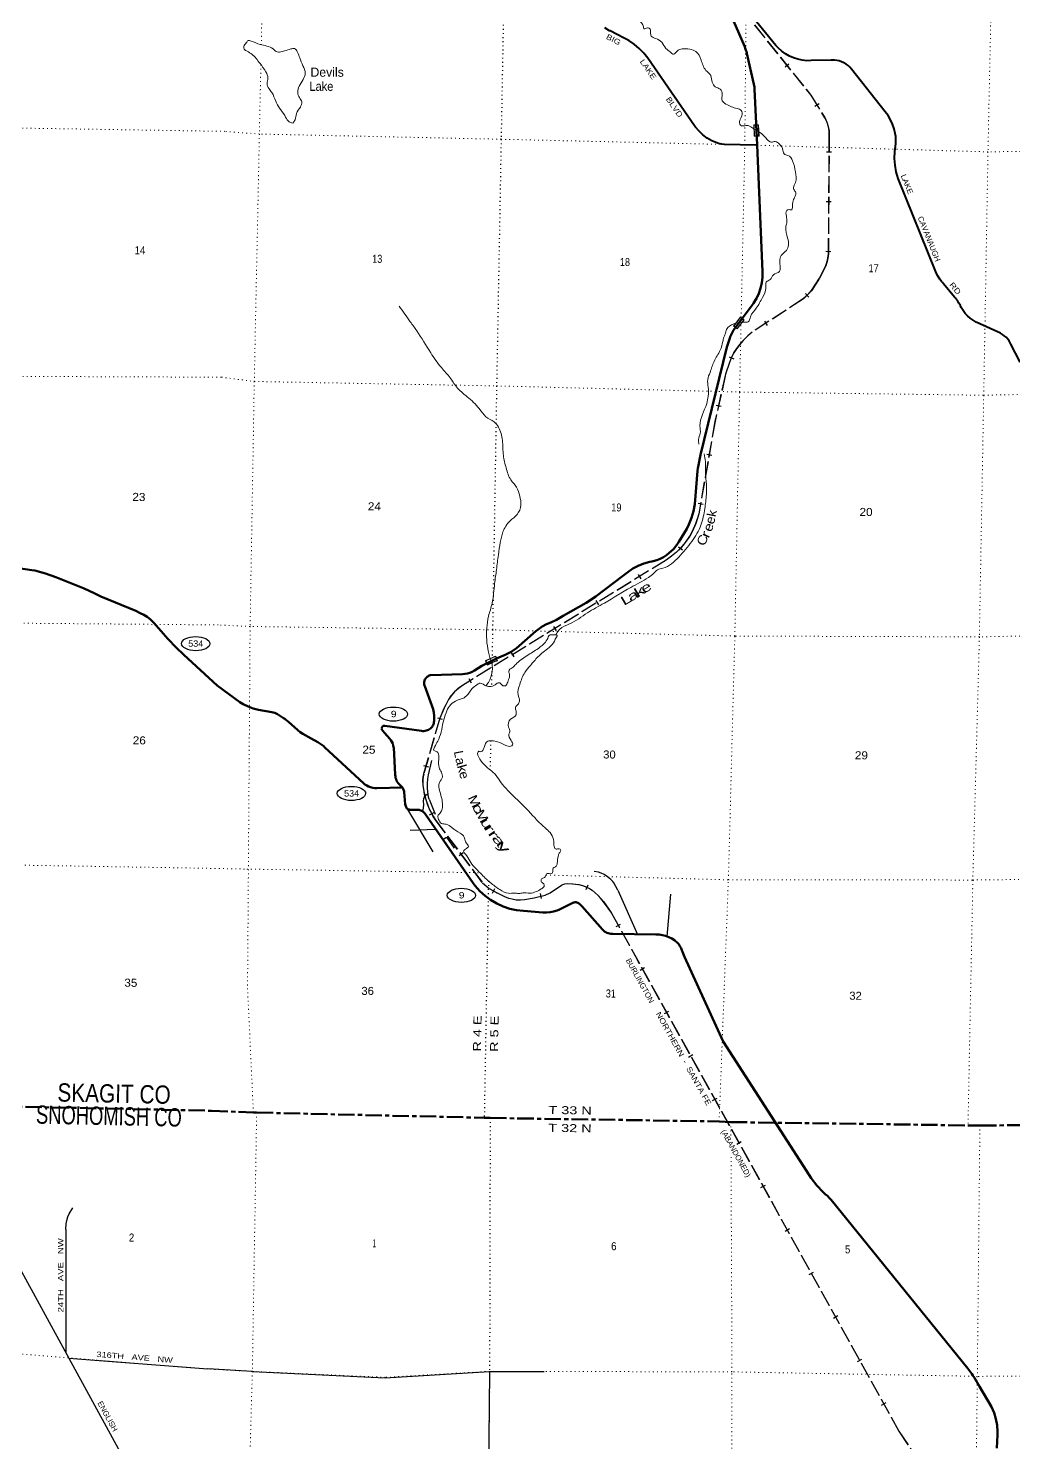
# Model space of a CAD drawing. Header units: feet. Extents: x -493433 to -244333, y 184684 to 373072.
# Drawn here: x -310753 to -289216, y 287865 to 318790 of the extents above; entities that cross this region are included whole.
import ezdxf
from ezdxf.enums import TextEntityAlignment as Align

# ---------------------------------------------------------------- set-up
doc = ezdxf.new("R2010")
doc.units = ezdxf.units.FT
doc.header["$LTSCALE"] = 60
for name, pattern in [('DOTTED', [1.5, 0.3, -1.2]), ('LONG_DASH_SHORT_DASH', [9.9, 6, -1.2, 1.5, -1.2]), ('LONG_DASHED', [7.5, 6, -1.5])]:
    doc.linetypes.add(name, pattern=pattern)
for name, color, linetype, lineweight in [('11', 7, 'LONG_DASH_SHORT_DASH', 60), ('12', 7, 'LONG_DASH_SHORT_DASH', 13), ('17', 7, 'Continuous', 25), ('23', 7, 'Continuous', 70), ('26', 7, 'Continuous', 40), ('27', 7, 'Continuous', 13), ('29', 7, 'Continuous', 25), ('30', 7, 'Continuous', 13), ('39', 7, 'Continuous', 13), ('41', 7, 'Continuous', 13), ('59', 7, 'Continuous', 13), ('6', 7, 'DOTTED', 25), ('63', 7, 'Continuous', 25), ('7', 7, 'DOTTED', 13)]:
    doc.layers.add(name, color=color, linetype=linetype, lineweight=lineweight)

msp = doc.modelspace()

# ---------------------------------------------------------------- linework, layer by layer
at = {"layer": '11'}
msp.add_line((-311410.7, 295221.12), (-306749.31, 295122.12), dxfattribs=at)
msp.add_lwpolyline([(-306749.31, 295122.12), (-305833, 295085.95), (-305762, 295082.95), (-300788, 294969.95), (-300659, 294964.95), (-295654, 294889.95), (-295398, 294875.95), (-290215, 294802.95), (-289955, 294802.95), (-286490.36, 294811.81)], dxfattribs=at)
at = {"layer": '17'}
for centre in [(-307093.92, 305336.13), (-302772.39, 303795.54), (-303689.77, 302060.52), (-301287.34, 299832.94)]:
    msp.add_ellipse(centre, major_axis=(-309.24, 1), ratio=0.500121, dxfattribs=at)
at = {"layer": '23'}
for points in [[(-294824.29, 316232.43), (-294831.76, 316403.64), (-294843.84, 316680.47), (-294844.95, 316705.91), (-294877.86, 317460.02), (-294881.57, 317502.82), (-294893.2, 317569.81), (-295046.26, 318235.67), (-295052.07, 318260.92), (-295059.03, 318285.67), (-295059.78, 318288.32), (-295075.71, 318332.4), (-295084.73, 318357.35), (-295095.61, 318382.4), (-295516.58, 319351.74)], [(-301265.31, 304672.14), (-301210.45, 304675.8), (-301156.28, 304685.18), (-301103.38, 304700.16), (-301052.34, 304720.59), (-301003.71, 304746.25), (-301000.36, 304748.26), (-300842.57, 304849.01), (-300517.61, 305009.99), (-300415.98, 305051.71), (-300327.89, 305090.4), (-300202.74, 305159), (-300085.44, 305240.3), (-299658, 305606.92), (-299608.21, 305648.2), (-299521.75, 305708.33), (-299429.48, 305759.09), (-299332.41, 305799.92), (-299208.67, 305855.9), (-299059.45, 305941.04), (-298559.48, 306230.16), (-298348.18, 306370.18), (-298339.78, 306376.43), (-297766.24, 306813.08), (-297647.19, 306902.04), (-297537.67, 306975.61), (-297421.06, 307037.33), (-297298.64, 307086.52), (-297171.75, 307122.64), (-297127.56, 307131.92), (-297095.95, 307137.95), (-297018.51, 307158.69), (-296943.65, 307187.42), (-296872.22, 307223.81), (-296804.97, 307267.47), (-296742.66, 307317.92), (-296654.97, 307403.31), (-296577.42, 307498.06), (-296534.23, 307561.05), (-296362.82, 307849.37), (-296314.16, 307942.73), (-296255.28, 308085.03), (-296211.59, 308232.7), (-296183.58, 308384.12), (-296124.3, 309111.91), (-296117.24, 309175.96), (-296113.57, 309204.4), (-296064.94, 309462.27), (-295484.7, 311819.18), (-295431.1, 311990.48), (-295423.28, 312015.45), (-295412.61, 312040.48), (-295385.93, 312103.06), (-295339.64, 312186.26), (-295322.61, 312212.4), (-295318.04, 312218.55), (-295297.88, 312245.69), (-295127.77, 312474.71), (-294913, 312763.85), (-294902.37, 312779.3), (-294839.63, 312883.48), (-294788.11, 312993.65), (-294748.39, 313108.6), (-294720.91, 313227.08), (-294705.96, 313347.78), (-294703.71, 313469.37), (-294824.29, 316232.43)], [(-306621.43, 304417.61), (-307351.58, 305091.09), (-307520.15, 305250.44), (-307524.46, 305254.48), (-307704.49, 305442.2), (-307807.53, 305557.14), (-308000.8, 305781.11), (-308025.58, 305809.09), (-308087.23, 305868.94), (-308154.79, 305922.03), (-308227.53, 305967.76), (-308304.65, 306005.63), (-308406.15, 306053.83), (-309165.23, 306363.37), (-309315.18, 306440.59), (-309535.27, 306543.22), (-310152.27, 306787.78), (-310152.86, 306788.03), (-310377.22, 306872.22), (-310609.15, 306932.49), (-310676.34, 306945.19), (-310970.53, 306985.82)], [(-302575.13, 302187.76), (-302580.23, 302195.02), (-302593.55, 302210.32), (-302608.4, 302224.13), (-302624.61, 302236.32), (-302627.12, 302238.5), (-302650.23, 302260.97), (-302670.86, 302285.73), (-302688.8, 302312.52), (-302703.83, 302341.04), (-302715.81, 302370.97), (-302724.58, 302401.98), (-302730.07, 302433.75), (-302732.21, 302465.91), (-302766.82, 303064.59), (-302767.94, 303072.01), (-302776.5, 303111.74), (-302789.16, 303150.36), (-302805.8, 303187.45), (-302826.21, 303222.59), (-302850.19, 303255.4), (-302964.75, 303386.28), (-303006.7, 303429.06), (-303009.88, 303433.93), (-303014.4, 303438.48), (-303018.42, 303443.47), (-303021.9, 303448.86), (-303024.79, 303454.58), (-303027.07, 303460.57), (-303028.71, 303466.77), (-303029.69, 303473.11), (-303030.01, 303479.51), (-303029.65, 303485.91), (-303028.63, 303492.24), (-303026.95, 303498.43), (-303024.64, 303504.41), (-303021.71, 303510.11), (-303018.2, 303515.48), (-303014.15, 303520.45), (-303009.61, 303524.97), (-303004.61, 303528.98), (-302999.23, 303532.46), (-302993.51, 303535.35), (-302987.51, 303537.63), (-302981.32, 303539.27), (-302974.98, 303540.26), (-302968.58, 303540.57), (-302963.19, 303540.32), (-302157.79, 303427.74), (-302131.92, 303425.19), (-302105.92, 303425.35), (-302080.09, 303428.23), (-302054.69, 303433.8), (-302030.02, 303441.99), (-302006.34, 303452.71), (-301983.9, 303465.85), (-301962.97, 303481.26), (-301949.29, 303493.74), (-301926.01, 303518.79), (-301910.56, 303543.74), (-301905.33, 303553.73), (-301897.82, 303572.66), (-301892.33, 303592.28), (-301891.69, 303596.07), (-301888.13, 303620.88), (-301885.81, 303646.07), (-301883.56, 303670.43), (-301883.01, 303749.62), (-301890.74, 303828.43), (-301906.66, 303906), (-301930.61, 303981.48), (-302088.4, 304406.7), (-302094.41, 304424.23), (-302098.56, 304442.29), (-302100.8, 304460.69), (-302101.1, 304479.21), (-302099.47, 304497.67), (-302095.91, 304515.86), (-302090.47, 304533.57), (-302083.21, 304550.62), (-302074.21, 304566.82), (-302063.56, 304581.98), (-302051.39, 304595.95), (-302037.83, 304608.58), (-302023.01, 304619.71), (-302007.12, 304629.24), (-301990.32, 304637.05), (-301972.79, 304643.06), (-301958.47, 304646.51), (-301265.31, 304672.14)], [(-302575.13, 302187.76), (-303133.42, 302178.08), (-303180.09, 302179.62), (-303226.34, 302186.03), (-303271.67, 302197.24), (-303315.58, 302213.13), (-303357.59, 302233.51), (-303397.24, 302258.18), (-303420.32, 302275.41), (-304275.99, 303075.38), (-304294.2, 303091.65), (-304356.7, 303140.21), (-304423.94, 303181.97), (-304568.66, 303262.56), (-304749.91, 303363.92), (-304808.45, 303401.95), (-304865.01, 303447.57), (-305063.44, 303624.88), (-305103.05, 303657.97), (-305123.49, 303671.79), (-305148, 303688.36), (-305173.49, 303705.07), (-305307.23, 303792.72), (-305310.02, 303794.5), (-305338.18, 303810.27), (-305367.84, 303823.01), (-305398.66, 303832.59), (-305430.32, 303838.88), (-305718.36, 303886.62), (-305836.02, 303916.72), (-305949.89, 303958.96), (-306058.72, 304012.87), (-306127.1, 304054.48), (-306621.43, 304417.61)], [(-296823.67, 298946.05), (-296893.99, 298963.76), (-296965.77, 298974.02), (-297038.23, 298976.71), (-297978.88, 298991.11), (-297989.39, 298991.46), (-297995.08, 298991.41), (-298023.86, 298992.91), (-298052.31, 298997.42), (-298080.15, 299004.87), (-298107.04, 299015.2), (-298132.72, 299028.28), (-298156.88, 299043.97), (-298179.28, 299062.1), (-298199.65, 299082.47), (-298648.78, 299590.91), (-298706.62, 299647.22), (-298716.85, 299655.8), (-298727.92, 299663.26), (-298739.71, 299669.52), (-298752.09, 299674.51), (-298764.92, 299678.18), (-298778.07, 299680.5), (-298791.39, 299681.42), (-298804.73, 299680.95), (-298817.95, 299679.08), (-298829.91, 299676.09), (-298854.79, 299665.75), (-298879.91, 299653.26), (-298938.79, 299623.98), (-299139.59, 299522.76), (-299195.36, 299500.41), (-299270.89, 299477.95), (-299348.36, 299463.51), (-299426.92, 299457.24), (-299505.7, 299459.22), (-299928.85, 299490.93), (-300081.16, 299508.27), (-300230.82, 299541.44), (-300376.2, 299590.07), (-300515.7, 299653.62), (-300647.79, 299731.42), (-300771.02, 299822.59), (-300884.05, 299926.14), (-300985.63, 300040.94), (-301029.1, 300098.42), (-302063.87, 301589.55), (-302101.42, 301641.06), (-302106.89, 301646.8), (-302121.76, 301660.24), (-302137.94, 301672.06), (-302155.28, 301682.13), (-302173.57, 301690.32), (-302192.61, 301696.56), (-302212.21, 301700.78), (-302227.18, 301702.39), (-302251.94, 301702.96), (-302277.18, 301702.5), (-302353.56, 301701.07), (-302378.29, 301700.61), (-302403.56, 301701.1), (-302416.14, 301703.1), (-302429.37, 301706.66), (-302442.16, 301711.58), (-302454.36, 301717.81), (-302465.84, 301725.28), (-302476.48, 301733.91), (-302486.16, 301743.61), (-302493.76, 301757.2), (-302503.79, 301779.38), (-302511.44, 301802.49), (-302516.63, 301826.27), (-302539.45, 302088.34), (-302540.94, 302102.74), (-302544.83, 302122.64), (-302550.78, 302142.03), (-302558.73, 302160.69), (-302568.58, 302178.42), (-302575.13, 302187.76)], [(-289586.82, 287744.16), (-289567.88, 288035.23), (-289568.12, 288108.87), (-289579.74, 288248.06), (-289605.84, 288385.29), (-289646.14, 288519.03), (-289700.2, 288647.82), (-289962.76, 289093.62), (-290071.94, 289280.34), (-290106.44, 289333.59), (-290132.46, 289373.99), (-290217.4, 289487.51), (-293205.75, 293173.73), (-293208.3, 293177.12), (-293245.93, 293221.65), (-293288.01, 293262.01), (-293334.08, 293297.74), (-293382.81, 293342.52), (-293520.12, 293487.59), (-293641.51, 293646.22), (-293680.57, 293704.56), (-295567.03, 296634.88), (-296412.94, 298489.18), (-296467.89, 298637.49), (-296486.08, 298679.85), (-296510.05, 298723.02), (-296538.39, 298763.46), (-296570.81, 298800.7), (-296606.95, 298834.35), (-296629.08, 298850.59), (-296690.49, 298889.16), (-296755.59, 298921.1), (-296823.67, 298946.05)]]:
    msp.add_lwpolyline(points, dxfattribs=at)
at = {"layer": '26'}
for points in [[(-289071.9, 311492.87), (-289276.58, 311884.5), (-289289.68, 311911.15), (-289316.14, 311955.33), (-289347.07, 311996.5), (-289382.14, 312034.22), (-289420.96, 312068.06), (-289463.1, 312097.66), (-289508.1, 312122.69), (-290035.73, 312367.43), (-290102.83, 312404.87), (-290165.64, 312449.12), (-290223.49, 312499.7), (-290275.73, 312556.04), (-290321.8, 312617.53), (-290361.19, 312683.5), (-290380.36, 312722.57), (-290381.85, 312725.84), (-290411.61, 312782.46), (-290447.13, 312835.67), (-290467.24, 312859.87), (-290488.95, 312886.01), (-290508.57, 312909.87), (-290751.89, 313205.81), (-290772.33, 313230.68), (-290791.5, 313255.81), (-290830.37, 313306.76), (-290880.04, 313388.34), (-290915.59, 313461.98), (-291740.5, 315507.59), (-291781.66, 315650.47), (-291807.66, 315796.87), (-291818.22, 315945.18), (-291813.21, 316093.78), (-291799.68, 316201.98), (-291794.37, 316268.29), (-291793.65, 316421.07), (-291803.66, 316492.6), (-291827.38, 316595.19), (-291861.7, 316694.74), (-291906.24, 316790.16), (-291960.51, 316880.39), (-292023.91, 316964.46), (-292759.09, 317898.63), (-292795.37, 317939.38), (-292835.71, 317976.11), (-292879.67, 318008.42), (-292926.76, 318035.95), (-292976.48, 318058.42), (-293028.27, 318075.56), (-293081.57, 318087.2), (-293135.79, 318093.2), (-293190.35, 318093.5), (-293205.23, 318092.59), (-293640.15, 318082.59), (-293739.1, 318081.96), (-293837.57, 318091.67), (-293934.49, 318111.62), (-294028.8, 318141.59), (-294119.45, 318181.25), (-294205.46, 318230.18), (-294285.89, 318287.82), (-294359.85, 318353.56), (-294415.41, 318413.36), (-295582.59, 319848.82)], [(-294824.29, 316232.43), (-294853.95, 316233.14), (-295539.76, 316249.46), (-295596.06, 316256.8), (-295670.63, 316273.55), (-295743.03, 316298), (-295812.49, 316329.88), (-295913.45, 316390.35), (-296007.54, 316461.04), (-296093.73, 316541.18), (-296171.07, 316629.89), (-296193.25, 316659.17), (-297213.07, 318134.2), (-297301.43, 318246.42), (-297401.03, 318348.79), (-297510.8, 318440.19), (-297629.51, 318519.61), (-297741.81, 318579.6), (-298035.98, 318731.01), (-298048.47, 318737.9), (-298149.65, 318801.71)]]:
    msp.add_lwpolyline(points, dxfattribs=at)
at = {"layer": '29'}
for p, q in [((-301990.65, 301933.53), (-301862.11, 301605.76)), ((-302490.33, 301746.7), (-301908.4, 300786.52)), ((-301845.31, 301273.94), (-302408.21, 301250.65)), ((-297871.47, 299948.3), (-297434.66, 298977.77)), ((-296714.94, 299858.75), (-296793.94, 298935.17)), ((-309932.48, 292523.86), (-309929.39, 289846.34)), ((-309866.46, 289713.85), (-306826.88, 289483.26)), ((-305856, 289422.95), (-306826.88, 289483.26)), ((-300671, 289424.95), (-300736, 284097.95))]:
    msp.add_line(p, q, dxfattribs=at)
for points in [[(-301990.65, 301933.53), (-302004.39, 301981.11), (-302023.98, 302105.25), (-302026.16, 302166.23), (-302028.34, 302279.49), (-302021.81, 302381.85), (-302006.57, 302471.15), (-301936.91, 302780.42)], [(-302132.33, 301672.27), (-302113.23, 301737.17), (-302105.61, 301819.93), (-302113.23, 301892.89), (-302109.96, 301947.34), (-302100.17, 301974.56), (-302089.28, 301996.34), (-302055.54, 302029.01), (-302020.72, 302048.61)], [(-301689.72, 301057.2), (-301612.31, 301106.39), (-301446.62, 300865.24)], [(-297871.47, 299948.3), (-297955.68, 300105.86), (-297977.99, 300137.45), (-297992.25, 300153.55), (-298023.81, 300181.86), (-298090.63, 300236.53), (-298165.73, 300288.81), (-298234.29, 300319.29), (-298291.43, 300336.74), (-298382.31, 300354.14)], [(-309932.48, 292523.86), (-309924.82, 292652.91), (-309914.15, 292721.19), (-309890.69, 292802.27), (-309856.57, 292872.68), (-309782.77, 293001.55)], [(-310992.41, 291765.22), (-309864.48, 289711.8), (-308446.24, 287114.86)], [(-305856, 289422.95), (-302956.58, 289285.99), (-300671, 289424.95), (-299475.59, 289423.83)]]:
    msp.add_lwpolyline(points, dxfattribs=at)
at = {"layer": '39'}
for points in [[(-297813.84, 319466.81), (-297760.58, 319339.15), (-297682.79, 319247.59), (-297655.8, 319112.11), (-297626.52, 319006.89), (-297552.19, 318977.92), (-297451.34, 318983), (-297369.19, 318927.71), (-297313.52, 318842.42), (-297291.93, 318777.63), (-297221.17, 318799.14), (-297160.97, 318768.29), (-297151.58, 318693.53), (-297136.11, 318620.73), (-297035.82, 318565.27), (-296907.54, 318483.31), (-296818.02, 318351.27), (-296724, 318271.65), (-296649.85, 318222.5), (-296574.62, 318292.41), (-296461.3, 318337.72), (-296296.04, 318332.09), (-296161.43, 318280.33), (-296048.21, 318095.59), (-295943.41, 317870.57), (-295837.6, 317756.54), (-295804.64, 317612.94), (-295739.04, 317511.4), (-295632.64, 317461.94), (-295585.42, 317334.34), (-295598.4, 317237.6), (-295504.6, 317133.77), (-295261.54, 317036.57), (-295169.18, 316995.31), (-295156.16, 316876.12), (-295209.77, 316745.47), (-295168.21, 316660.3), (-295069.4, 316663.38), (-294988.87, 316650.5), (-294896.65, 316588.88)], [(-304965.77, 316718.81), (-304922.77, 316791.05), (-304889.3, 316923.92), (-304807.34, 317068.42), (-304776.08, 317179.12), (-304825.61, 317274.44), (-304864.88, 317389.85), (-304831.37, 317526.76), (-304745.38, 317671.23), (-304699.79, 317805.99), (-304750.71, 317969.95), (-304817.68, 318142.13), (-304870.95, 318269.79), (-304936.79, 318345.09), (-305013.47, 318337.76), (-305150.93, 318296.72), (-305260.05, 318269.52), (-305310.43, 318272.02), (-305404.57, 318339.53), (-305685.93, 318437.1), (-305884.83, 318511.68), (-305947.25, 318520.36), (-305988, 318474.33), (-306043.2, 318390.11), (-306031.6, 318335.51), (-305967.54, 318286.46), (-305867.31, 318222.93), (-305693.72, 318025.49), (-305560.35, 317838.54), (-305517.3, 317696.86), (-305534.47, 317582), (-305491.2, 317464.53), (-305429.44, 317383.21), (-305346.45, 317198.76), (-305263.19, 317044.58), (-305147.74, 316882.02), (-305068.23, 316758.15), (-305004.04, 316723.22), (-304965.77, 316718.81)], [(-294881.66, 316580.14), (-294630.33, 316394.77), (-294508.23, 316298.74), (-294429.43, 316318.16), (-294375.2, 316295.43), (-294309.27, 316230.22), (-294267.56, 316161.2), (-294232.36, 316041.79), (-294149.99, 316010.72), (-294048.25, 315892.69), (-293985.97, 315647.9), (-293986.04, 315419.86), (-294027.41, 315305.23), (-294019.7, 315266.81), (-293975.97, 315197.78), (-293992.82, 315119.24), (-294036.08, 315018.75), (-294051.48, 314877.64), (-294066.11, 314821.27), (-294148.74, 314824.09), (-294187.47, 314778.05), (-294178.53, 314652.84), (-294177.6, 314533.77), (-294198.61, 314441.14), (-294156.42, 314204.62), (-294137.65, 314053.08), (-294185.1, 313934.47), (-294294.97, 313824.54), (-294328.35, 313701.77), (-294319.53, 313564.45), (-294336.52, 313469.77), (-294466.17, 313402.41), (-294539.7, 313298.18), (-294622.88, 313240.46), (-294634.8, 313191.3), (-294631.85, 313105.49), (-294705.81, 312907.26), (-294841.92, 312670.56), (-294969.15, 312481.22), (-295016.49, 312371.75), (-295120.81, 312363.39), (-295147.27, 312361.57)], [(-302644.65, 312714.54), (-302403.38, 312372.35), (-302264.05, 312177.65), (-301957.03, 311694.79), (-301725.47, 311370.97), (-301532.25, 311146.89), (-301396.91, 310954.29), (-301161.24, 310733.36), (-300896.08, 310473.46), (-300750.32, 310296.8), (-300571.01, 310182.03), (-300478.41, 310071.08), (-300391.51, 309780.55), (-300370.03, 309448.98), (-300308.99, 309177.16), (-300205.36, 308914.55), (-300083.45, 308756.56), (-300010.79, 308559.2), (-299986.51, 308364.87), (-300067.35, 308162.62), (-300221.64, 308020.44), (-300380.02, 307777.4), (-300437.15, 307550.43), (-300479.09, 307276.71), (-300520.04, 306952.49), (-300560.53, 306650.47), (-300615.74, 306221.55), (-300694.28, 305934.46), (-300731.8, 305678.81), (-300733.02, 305422.42), (-300696.14, 305153.12), (-300623.11, 304911.6)], [(-295146.47, 312361.63), (-295332.81, 312329.11), (-295492.85, 312203.1), (-295522.42, 312102.48), (-295549.06, 312034.45), (-295572.73, 311942.73), (-295631.89, 311751.87), (-295765.71, 311507.92), (-295852.59, 311266.59), (-295904.43, 311109.68), (-295893.82, 310946.12), (-295893.65, 310744.31), (-295925.35, 310585.19), (-296074.23, 310097.95), (-296068.31, 309932.26), (-296106.78, 309796.16), (-296094.94, 309695.56)], [(-295982.51, 309482.53), (-295951.03, 309320.11), (-295955, 309106.24), (-295936.83, 308888.11), (-295933.46, 308595.46), (-295968.54, 308287.03), (-296052.46, 307928.63), (-296251.28, 307571.34), (-296536.66, 307229.01), (-296885.67, 306984.17), (-296998.87, 306950.96), (-297082.22, 306875.08), (-297200.01, 306781.37), (-297587.06, 306565.15), (-298160.73, 306223.59), (-298531.63, 306009.23), (-298926.98, 305766.85), (-299135.67, 305653.84), (-299209.18, 305551.63), (-299221.46, 305531.57)], [(-299221.46, 305531.57), (-299294.09, 305526.22), (-299364.7, 305520.85), (-299387.22, 305482.73), (-299448.73, 305370.31), (-299605.23, 305232.58), (-299858.73, 305069.55), (-300098.34, 304882.17), (-300177.66, 304806.25), (-300252.87, 304738.37), (-300237.34, 304673.64), (-300237.97, 304605.03), (-300275.27, 304494.4), (-300324.37, 304416.17), (-300378.8, 304416.7), (-300448.82, 304475.9), (-300523.55, 304460.48), (-300576.35, 304418.61), (-300639.01, 304401.05), (-300753.83, 304412.25), (-300874.23, 304473.96), (-300951.2, 304434.34), (-301050.71, 304354.59), (-301177.19, 304192.35), (-301288.68, 304126.83), (-301418.14, 304079.65), (-301546.13, 303971.91), (-301622.07, 303825.33), (-301686.43, 303622.13), (-301728.77, 303400.55), (-301805.19, 303201.5), (-301872.87, 303075.02), (-301891.68, 303002.55), (-301837.46, 302979.83), (-301785.56, 302922.82), (-301782.65, 302799.69), (-301772.13, 302628.05), (-301724.7, 302522.65), (-301703.52, 302413.47), (-301767.05, 302301.08), (-301756.78, 302101.19), (-301699.02, 301803.97), (-301742.83, 301642.95), (-301800.03, 301560.77), (-301786.53, 301494.04), (-301722.81, 301406.65), (-301620.17, 301387.49), (-301495.85, 301313.64), (-301317.52, 301192.84), (-301227.58, 301107.21), (-301194.25, 301003.97), (-301134.75, 300896.44), (-301175.4, 300860.51), (-301240.5, 300796.56), (-301198.74, 300733.59), (-301105.32, 300587.39), (-300869.92, 300314.69), (-300656.04, 300112.83), (-300447.77, 299959.46), (-300254.99, 299876.87), (-300133.98, 299881.76), (-300033.24, 299874.73), (-299944.43, 299885.98), (-299791.26, 299880.46), (-299653.86, 299913.43), (-299542.44, 299972.9), (-299481.44, 300028.81), (-299482.98, 300081.3), (-299535.02, 300122.16), (-299534.4, 300190.77), (-299471.63, 300220.43), (-299449.1, 300258.56), (-299412.34, 300310.67), (-299321.64, 300307.78), (-299295.23, 300329.72), (-299278.22, 300426.42), (-299215.34, 300468.19), (-299194.57, 300534.59), (-299170.97, 300689.75), (-299148.17, 300758.14), (-299115.38, 300816.35), (-299149.32, 300853), (-299217.99, 300839.54), (-299257.77, 300898.45), (-299268.85, 301009.55), (-299325.82, 301173.57), (-299429.67, 301281.53), (-299601.58, 301442.62), (-299685.43, 301532.23), (-300058.9, 301919.27), (-300388.48, 302255.44), (-300627.69, 302552.4), (-300711.79, 302615.77), (-300823.62, 302731.88), (-300926.92, 302900.38), (-300928.4, 302958.92), (-300905.98, 302984.94)], [(-300905.98, 302984.94), (-300845.58, 302976.28), (-300800.68, 303036.39), (-300767.54, 303132.93), (-300710.47, 303201), (-300617.62, 303212.21), (-300494.84, 303190.84), (-300316.16, 303108.38), (-300213.48, 303093.26), (-300168.87, 303121.08), (-300198.23, 303218.24), (-300247.35, 303357.96), (-300226.71, 303410.23), (-300254.05, 303507.36), (-300212.13, 303682.53), (-300092.27, 303782.27), (-300093.6, 303856.95), (-300102.83, 303949.87), (-300055.95, 304005.92), (-300019.02, 304076.2), (-300049.96, 304219.78), (-300011.63, 304443.41), (-299900.35, 304706.7), (-299777.98, 304860.91), (-299615.01, 305044.99), (-299501.16, 305148.83), (-299371.2, 305250.49), (-299254.99, 305392.65), (-299209.82, 305481.01), (-299193.38, 305515.16), (-299221.46, 305531.57)], [(-300623.11, 304911.61), (-300608.95, 304777.78), (-300642.64, 304610.9), (-300693.59, 304488.79), (-300752.5, 304410.5)]]:
    msp.add_spline(points, degree=3, dxfattribs=at)
at = {"layer": '59'}
msp.add_line((-295188.63, 312466.68), (-295153.65, 312440.04), dxfattribs=at)
for points in [[(-294792.8, 316682.55), (-294782.61, 316432.76), (-294832.94, 316430.71), (-294887.52, 316428.48), (-294897.71, 316678.27), (-294843.84, 316680.47)], [(-294889.39, 316670.61), (-294843.51, 316672.48), (-294800.46, 316674.23), (-294790.93, 316440.42), (-294833.27, 316438.7), (-294879.86, 316436.8)], [(-295341.61, 312278.99), (-295190.15, 312477.89), (-295148.8, 312446.4), (-295106.61, 312414.28), (-295258.07, 312215.38), (-295297.88, 312245.69)]]:
    msp.add_lwpolyline(points, close=True, dxfattribs=at)
for points in [[(-295293.03, 312252.05), (-295330.4, 312280.51), (-295188.63, 312466.68)], [(-295153.65, 312440.03), (-295117.82, 312412.76), (-295259.58, 312226.59), (-295293.03, 312252.06)], [(-300763.82, 304958.75), (-300738.4, 304971.01), (-300608.67, 305033.59), (-300562.15, 305051.82), (-300536.91, 305061.71)], [(-300714.53, 304866.13), (-300750.09, 304932.96), (-300763.82, 304958.75)], [(-300752.84, 304955.16), (-300734.92, 304963.8), (-300605.47, 305026.25), (-300559.23, 305044.37), (-300541.65, 305051.26)], [(-300711.08, 304876.68), (-300743.03, 304936.72), (-300752.84, 304955.16)], [(-300714.53, 304866.13), (-300567.74, 304936.89), (-300501.35, 304962.92)], [(-300511.52, 304967.53), (-300570.94, 304944.23), (-300711.08, 304876.68)], [(-300541.65, 305051.26), (-300535.41, 305033.91), (-300525.82, 305007.26), (-300511.52, 304967.53)], [(-300536.91, 305061.71), (-300527.88, 305036.62), (-300518.29, 305009.97), (-300501.35, 304962.92)]]:
    msp.add_lwpolyline(points, dxfattribs=at)
at = {"layer": '6'}
for p, q in [((-300619.46, 304912.81), (-300628.94, 304402.28)), ((-300650.07, 303214.16), (-300659.88, 302578.41)), ((-300696.03, 300148.18), (-300788, 294969.95))]:
    msp.add_line(p, q, dxfattribs=at)
for points in [[(-300315.39, 323471), (-300321, 321744.95), (-300419, 316363.95), (-300518, 310970.95), (-300606, 305637.95), (-300617.28, 305030.52)], [(-300659, 294964.95), (-300671, 289424.95), (-300736, 284097.95)]]:
    msp.add_lwpolyline(points, dxfattribs=at)
at = {"layer": '63'}
for p, q in [((-294214.51, 317946.89), (-294128.26, 318016.14)), ((-293563.03, 317085.52), (-293468.8, 317143.44)), ((-293306.11, 316089.43), (-293195.5, 316088.71)), ((-293313.13, 315001.61), (-293202.52, 315000.89)), ((-293320.15, 313913.79), (-293209.54, 313913.08)), ((-293769.65, 312991.58), (-293694.56, 312910.37)), ((-294661.57, 312385.85), (-294600.9, 312293.37)), ((-295436.19, 311605.52), (-295333.36, 311564.8)), ((-295719.24, 310548.87), (-295611.28, 310524.77)), ((-295923.23, 309478.22), (-295814.29, 309459.1)), ((-296111.31, 308406.77), (-296002.37, 308387.64)), ((-296540.59, 307454.87), (-296455.84, 307383.79)), ((-297421.59, 306850.57), (-297363.66, 306756.35)), ((-298348.25, 306280.75), (-298290.31, 306186.53)), ((-299274.91, 305710.92), (-299216.97, 305616.7)), ((-300201.57, 305141.1), (-300143.63, 305046.88)), ((-301128.23, 304571.27), (-301070.29, 304477.05)), ((-301811.09, 303716.97), (-301704.87, 303686.13)), ((-302114.35, 302672.25), (-302008.13, 302641.42)), ((-301982.14, 301589.65), (-301883.97, 301640.6)), ((-301339.36, 300702.94), (-301250.71, 300769.09)), ((-300609.44, 299883.62), (-300554.94, 299979.87)), ((-298561.13, 299959.02), (-298515.14, 300059.62)), ((-299533.72, 299764.08), (-299560.67, 299871.36)), ((-297907.2, 299150.79), (-297810.48, 299204.45)), ((-297379.45, 298199.54), (-297282.72, 298253.2)), ((-296851.69, 297248.29), (-296754.97, 297301.96)), ((-296323.94, 296297.05), (-296227.22, 296350.71)), ((-295796.19, 295345.8), (-295699.47, 295399.46)), ((-295268.44, 294394.55), (-295171.72, 294448.21)), ((-294740.69, 293443.3), (-294643.96, 293496.96)), ((-294212.93, 292492.05), (-294116.21, 292545.71)), ((-293685.18, 291540.8), (-293588.46, 291594.46)), ((-293157.43, 290589.55), (-293060.71, 290643.22)), ((-292629.68, 289638.31), (-292532.96, 289691.97)), ((-292101.93, 288687.06), (-292005.2, 288740.72))]:
    msp.add_line(p, q, dxfattribs=at)
at = {"layer": '63', "linetype": 'LONG_DASHED', "lineweight": 13}
msp.add_lwpolyline([(-296854.94, 321316.33), (-293652.54, 317327.6), (-293349.14, 316833.96), (-293302.62, 316738.44), (-293272.15, 316640.44), (-293256.91, 316546.79), (-293253.26, 316453.53), (-293270.02, 313855.53), (-293289.55, 313722.09), (-293328.73, 313600.13), (-293464.88, 313326.31), (-293642.17, 313055.66), (-293724.89, 312964.19), (-293815.42, 312880.49), (-294931.14, 312148.63), (-295029.8, 312069.07), (-295128.84, 311966.72), (-295208.29, 311879.6), (-295275.58, 311787.42), (-295336.71, 311696.66), (-295384.6, 311598.65), (-295430.31, 311483.23), (-295516.29, 311226.24), (-295744.84, 310202.37), (-296100.72, 308175.03), (-296169.29, 307963.78), (-296242.19, 307796.41), (-296299.89, 307689.36), (-296396.75, 307547.8), (-296504.5, 307419.31), (-296587.01, 307336.29), (-296696.04, 307249.43), (-296814.67, 307164.5), (-301265.79, 304427.4), (-301355.19, 304359.38), (-301437.9, 304285.33), (-301516.26, 304198.22), (-301570.68, 304117.64), (-301677.33, 303912.91), (-301761.02, 303708.31), (-302115.76, 302486.26), (-302126.82, 302423.27), (-302135.53, 302351.4), (-302132.26, 302238.14), (-302109.41, 302100.94), (-302097.43, 302037.77), (-302065.88, 301924.53), (-302027.78, 301802.56), (-301985.34, 301700.21), (-301954.26, 301645.55), (-301909.16, 301558.65), (-301861.27, 301486.78), (-300829.2, 300103.71), (-300680.43, 299981.86), (-300507.39, 299883.86), (-300347.4, 299803.27), (-300255.98, 299768.43), (-300179.8, 299748.83), (-300090.83, 299732.02), (-299994.78, 299731.4), (-299909.82, 299737.99), (-299697.67, 299774.96), (-299454.97, 299835.94), (-299345.13, 299883.47), (-299099.09, 300053.73), (-299068.95, 300069.26), (-299027.26, 300079.87), (-298968.49, 300084.22), (-298855.3, 300079.87), (-298724.7, 300062.44), (-298639.81, 300045.02), (-298582.76, 300024.44), (-298489.62, 299981.86), (-298428.67, 299942.66), (-298300.47, 299826.21), (-298185.97, 299692.2), (-298084.71, 299553.25), (-298009.66, 299439.57), (-291727.79, 288116.79), (-291458.23, 287715.66)], dxfattribs=at)
at = {"layer": '63', "linetype": 'LONG_DASHED'}
msp.add_lwpolyline([(-296851.69, 321318.83), (-293649.18, 317329.97), (-293345.54, 316835.94), (-293298.8, 316739.95), (-293268.15, 316641.38), (-293252.82, 316547.2), (-293249.16, 316453.6), (-293265.92, 313855.22), (-293285.54, 313721.16), (-293324.92, 313598.58), (-293461.32, 313324.27), (-293638.92, 313053.15), (-293721.97, 312961.3), (-293812.89, 312877.25), (-294928.72, 312145.31), (-295027.03, 312066.04), (-295125.85, 311963.91), (-295205.11, 311877), (-295272.22, 311785.07), (-295333.15, 311694.61), (-295380.85, 311596.99), (-295426.46, 311481.82), (-295512.33, 311225.14), (-295740.82, 310201.57), (-296096.73, 308174.04), (-296165.45, 307962.33), (-296238.5, 307794.62), (-296296.38, 307687.22), (-296393.48, 307545.32), (-296501.47, 307416.54), (-296584.27, 307333.23), (-296693.57, 307246.16), (-296812.4, 307161.08), (-301263.47, 304424.01), (-301352.58, 304356.22), (-301435, 304282.42), (-301513.02, 304195.69), (-301567.15, 304115.54), (-301673.61, 303911.18), (-301757.14, 303706.96), (-302111.76, 302485.33), (-302122.76, 302422.67), (-302131.42, 302351.21), (-302128.17, 302238.54), (-302105.37, 302101.66), (-302093.43, 302038.7), (-302061.95, 301925.69), (-302023.92, 301803.96), (-301981.65, 301702.02), (-301950.66, 301647.51), (-301905.62, 301560.74), (-301857.92, 301489.14), (-300826.21, 300106.56), (-300678.1, 299985.25), (-300505.46, 299887.48), (-300345.74, 299807.03), (-300254.74, 299772.34), (-300178.91, 299752.83), (-300090.43, 299736.12), (-299994.93, 299735.5), (-299910.33, 299742.06), (-299698.52, 299778.97), (-299456.29, 299839.84), (-299347.13, 299887.07), (-299101.2, 300057.25), (-299070.41, 300073.12), (-299027.92, 300083.93), (-298968.56, 300088.33), (-298854.95, 300083.96), (-298724.02, 300066.49), (-298638.7, 300048.98), (-298581.21, 300028.24), (-298487.65, 299985.47), (-298426.17, 299945.92), (-298297.52, 299829.07), (-298182.75, 299694.74), (-298081.34, 299555.59), (-298006.15, 299441.7), (-291724.29, 288118.93), (-291454.94, 287718.12)], dxfattribs=at)
at = {"layer": '7'}
msp.add_line((-295396.66, 294583.69), (-295398, 294875.95), dxfattribs=at)
for points in [[(-305631.13, 323543.31), (-305588, 321862.95), (-305660.71, 318428.12)], [(-295172.6, 312467.17), (-295093, 316239.95), (-295046, 321625.95), (-295038.41, 323400.45)], [(-289652.45, 323328.71), (-289664, 321546.95), (-289778, 316087.95), (-289871, 310766.95), (-289966, 305483.95), (-290109, 300167.95), (-290215, 294802.95)], [(-305669.88, 317995.35), (-305702, 316477.95), (-305814, 311067.95), (-305905, 305710.95), (-305961, 297798.95), (-305833, 295085.95)], [(-306454.72, 316536.86), (-311034.41, 316609.28), (-316298.51, 316695.08), (-321564.59, 316782.93)], [(-275811.74, 316068.11), (-278960, 316125.95), (-284389, 316168.95), (-289778, 316087.95), (-295093, 316239.95), (-300419, 316363.95), (-305702, 316477.95), (-306454.72, 316536.86)], [(-295654, 294889.95), (-295452, 300170.95), (-295311, 305501.95), (-295207, 310836.95), (-295175.85, 312313.22)], [(-316312.98, 311192.07), (-311055.72, 311179.09), (-306528.66, 311161.42)], [(-306528.66, 311161.42), (-305814, 311067.95), (-300518, 310970.95), (-295207, 310836.95), (-289871, 310766.95), (-284520, 310871.95), (-279047, 310766.95), (-275877.65, 310745.02)], [(-306603.18, 305744.97), (-311189.35, 305785.1), (-316526.95, 305817.6), (-321874.16, 305878.53), (-327203.42, 306046.2)], [(-280589.05, 305538.04), (-284669, 305586.95), (-289966, 305483.95), (-295311, 305501.95), (-300606, 305637.95), (-305905, 305710.95), (-306603.18, 305744.97)], [(-327300.69, 300774.8), (-321903.39, 300694.86), (-316625.25, 300604.79), (-311365.49, 300500.88), (-306676.41, 300421.49)], [(-306676.41, 300421.49), (-305976, 300406.95), (-300881.87, 300327.08)], [(-299437.03, 300277.33), (-295452, 300170.95), (-290109, 300167.95), (-284833, 300223.95), (-279291, 300250.95), (-276008.16, 300203.22)], [(-305762, 295082.95), (-305856, 289422.95), (-306004, 284130.95), (-306155, 278818.95), (-306185.07, 277571.91)], [(-289955, 294802.95), (-290011, 289315.95), (-290070, 283998.95), (-290167, 280011.95), (-290187, 278659.95), (-290210.88, 277358.47)], [(-295652.19, 277429.89), (-295505, 278771.95), (-295389, 284136.95), (-295373, 289413.95), (-295394.78, 294171.45)], [(-306826.97, 289476.38), (-311247.61, 289829.68), (-314117.76, 289804.85), (-316737.79, 289903.09), (-322077.37, 290056.8), (-327743.12, 290123.04)], [(-286911.58, 289327.02), (-290011, 289315.95), (-295373, 289413.95), (-300671, 289424.95), (-302950, 289293.95), (-305856, 289422.95), (-306834.11, 289476.95)]]:
    msp.add_lwpolyline(points, dxfattribs=at)

# ---------------------------------------------------------------- texts
at = {"layer": '12'}
for s, width, p in [('SKAGIT CO', 0.85, (-310119.74, 295325.49)), ('SNOHOMISH CO', 0.75, (-310588.39, 294841.82))]:
    msp.add_text(s, height=400, rotation=358.783, dxfattribs=dict(at, width=width)).set_placement(p)
at = {"layer": '17', "width": 1.05}
msp.add_text('534', height=140, dxfattribs=at).set_placement((-307257.37, 305268.14))
at = {"layer": '17'}
for s, width, p in [(' 9 ', 1.2, (-302767.29, 303727.23)), ('534', 1.05, (-303686.86, 301992.21)), (' 9 ', 1.2, (-301282.23, 299764.63))]:
    msp.add_text(s, height=140, dxfattribs=dict(at, width=width)).set_placement(p, align=Align.CENTER)
at = {"layer": '27'}
for s, rotation, width, p in [('BIG', 332.765, 1.2, (-298137, 318565.55)), ('LAKE', 304.66, 1.2, (-297394.63, 318061.8)), ('BLVD', 304.66, 1.2, (-296824.29, 317239.63)), ('LAKE', 291.962, 1.1, (-291688.36, 315568.44)), ('RD', 309.369, 1.25, (-290631.53, 313177.32))]:
    msp.add_text(s, height=120, rotation=rotation, dxfattribs=dict(at, width=width)).set_placement(p)
msp.add_text('CAVANAUGH', height=120, rotation=291.962, dxfattribs=at).set_placement((-291316.61, 314650.24))
at = {"layer": '30'}
for s, rotation, width, p in [('24TH   AVE   NW', 90.066, 1.3, (-309984.92, 290713.58)), ('316TH   AVE   NW', 355.431, 1.25, (-309266.96, 289741.61))]:
    msp.add_text(s, height=120, rotation=rotation, dxfattribs=dict(at, width=width)).set_placement(p)
msp.add_text('ENGLISH', height=120, rotation=298.64, dxfattribs=at).set_placement((-309246.06, 288733.47))
at = {"layer": '41'}
msp.add_text('Devils', height=200, dxfattribs=at).set_placement((-304585.58, 317730.61))
at = {"layer": '41', "width": 0.9}
msp.add_text('Lake', height=200, dxfattribs=at).set_placement((-304607.6, 317422.23))
at = {"layer": '41'}
for s, rotation, width, p in [('k', 79.125, 1.1, (-295728.49, 308096.01)), ('e', 74.096, 1.1, (-295773.53, 307931.82)), ('C', 66.56, 1.2, (-295975.06, 307454.57)), ('r', 65.917, 1.45, (-295887.75, 307626.08)), ('e', 70.38, 1.2, (-295824.19, 307765.53)), ('k', 30.816, 1.7, (-297440.59, 306336.78)), ('e', 30.835, 1.5, (-297297.49, 306425.17)), ('L', 30.703, 1.55, (-297735.43, 306159)), ('a', 30.703, 1.6, (-297591.94, 306243.81)), ('a', 283.228, 1.1, (-301422.31, 302821.36)), ('k', 285.278, 1.25, (-301385, 302662.66)), ('e', 286.248, 1.1, (-301344.3, 302514.61)), ('M', 294.671, 1.2, (-301150.72, 301971.24)), ('c', 296.833, 1.55, (-301064, 301782.34)), ('M', 298.932, 1.25, (-300991.89, 301640.56)), ('u', 301.228, 1.65, (-300888.14, 301454.11)), ('r', 303.998, 1.8, (-300800.35, 301309.31)), ('r', 304.985, 1.85, (-300716.19, 301184.64)), ('a', 307.226, 1.8, (-300634.43, 301081.56)), ('y', 309.521, 1.95, (-300518.49, 300927))]:
    msp.add_text(s, height=200, rotation=rotation, dxfattribs=dict(at, width=width)).set_placement(p)
msp.add_text('L', height=200, rotation=280.635, dxfattribs=at).set_placement((-301451.89, 302975.24))
at = {"layer": '6', "width": 1.35}
for s, rotation, p in [('R 4 E', 88.982, (-300859.97, 296415.68)), ('R 5 E', 88.982, (-300487.4, 296409.1)), ('T 33 N', 359.141, (-299386.47, 295053.87)), ('T 32 N', 359.141, (-299389.41, 294663.54))]:
    msp.add_text(s, height=175, rotation=rotation, dxfattribs=at).set_placement(p)
at = {"layer": '63'}
for s, p in [('BURLINGTON', (-297699.45, 298413.02)), ('(ABANDONED)', (-295619.65, 294669.35))]:
    msp.add_text(s, height=120, rotation=299.021, dxfattribs=at).set_placement(p)
at = {"layer": '63', "width": 1.2}
msp.add_text('NORTHERN  -  SANTA FE', height=120, rotation=299.021, dxfattribs=at).set_placement((-297043.27, 297243.72))
at = {"layer": '7'}
for s, rotation, width, p in [('14', 359.044, 0.9, (-308431.49, 313851.71)), ('13', 359.445, 0.85, (-303237.82, 313663.64)), ('18', 359.445, 0.85, (-297824.04, 313593.31)), ('17', 359.445, 0.85, (-292389, 313457.94)), ('23', 359.044, 1.1, (-308480.41, 308458.33)), ('24', 359.445, 1.1, (-303332.31, 308252.49)), ('19', 359.445, 0.85, (-298010.8, 308228.26)), ('20', 359.445, 1.1, (-292587, 308128.95)), ('26', 359.044, 1.1, (-308471.65, 303136.69)), ('25', 359.445, 1.1, (-303452.36, 302930.99)), ('30', 359.445, 1.05, (-298189.38, 302825.72)), ('29', 359.445, 1.1, (-292688, 302808.95)), ('35', 359.044, 1.1, (-308656.13, 297836.45)), ('36', 359.445, 1.05, (-303473.87, 297657.36)), ('31', 359.445, 0.85, (-298132, 297600.41)), ('32', 359.445, 1.05, (-292810.07, 297551.49)), ('2', 359.044, 0.9, (-308556.81, 292264.9)), ('1', 359.445, 0.45, (-303228.47, 292139)), ('6', 359.445, 0.9, (-298014.62, 292075.09)), ('5', 359.445, 0.9, (-292904.78, 292005.77))]:
    msp.add_text(s, height=175, rotation=rotation, dxfattribs=dict(at, width=width)).set_placement(p)

doc.saveas('drawing.dxf')
